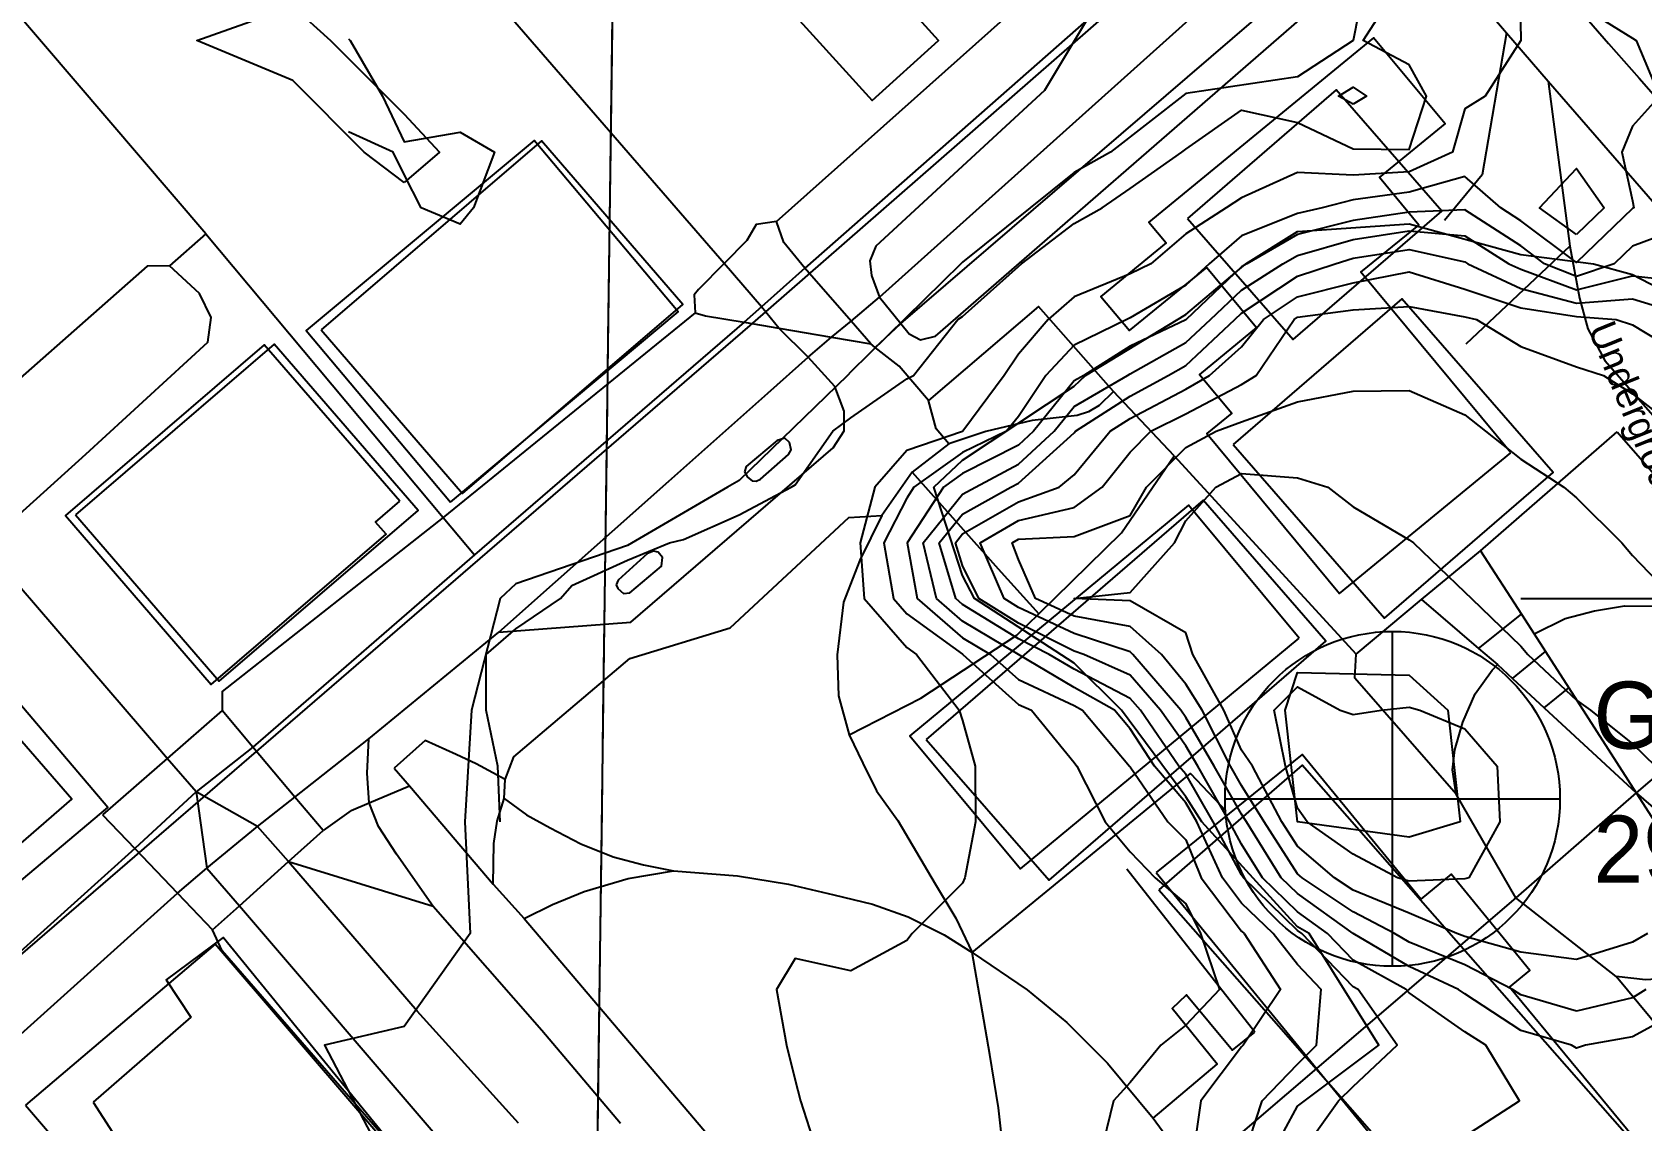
# Model space of a CAD drawing. Header units: metres. Extents: x 5999505 to 6749006, y 1851910 to 2460485.
# Drawn here: x 6329697 to 6330562, y 2152073 to 2152658 of the extents above; entities that cross this region are included whole.
import ezdxf

# ---------------------------------------------------------------- set-up
doc = ezdxf.new("R2010")
doc.units = ezdxf.units.M
for name, color, linetype in [('ADJOINING_PARCELS', 241, 'Continuous'), ('BENCHMARKS', 2, 'Continuous'), ('BM_LABELS', 2, 'Continuous'), ('BUILDINGS', 9, 'Continuous'), ('CL_LOCAL', 4, 'Continuous'), ('CL_MAJOR', 2, 'Continuous'), ('CL_TRAIL', 6, 'Continuous'), ('CONTOUR_1FT', 251, 'Continuous'), ('CONTOUR_INDEX', 150, 'Continuous'), ('CONTOUR_MAJOR', 92, 'Continuous'), ('PLSS_QQ', 8, 'Continuous'), ('PLSS_QQ_3D', 7, 'Continuous'), ('PLSS_SECTION', 7, 'Continuous'), ('PLSS_SECTION_3D', 7, 'Continuous'), ('RAILROAD', 5, 'Continuous'), ('ROAD_LABELS', 3, 'Continuous')]:
    doc.layers.add(name, color=color, linetype=linetype)

msp = doc.modelspace()

# ---------------------------------------------------------------- linework, layer by layer
at = {"layer": 'ADJOINING_PARCELS'}
msp.add_lwpolyline([(6330574.1505, 2152844.8713), (6330460.9685, 2152746.5907), (6330478.2423, 2152726.9708), (6330494.643, 2152708.0862), (6330511.1918, 2152689.3825), (6330527.5941, 2152670.6799), (6330543.9949, 2152651.7954), (6330560.5437, 2152633.0917), (6330576.9461, 2152614.3892)], dxfattribs=at)
at = {"layer": 'BENCHMARKS'}
for p, q in [((6330427.9414, 2152155.7743, 298.4), (6330427.9414, 2152335.7743, 298.4)), ((6330337.9414, 2152245.7743, 298.4), (6330517.9414, 2152245.7743, 298.4))]:
    msp.add_line(p, q, dxfattribs=at)
msp.add_circle((6330427.9414, 2152245.7743, 298.4), 90, dxfattribs=at)
at = {"layer": 'BUILDINGS'}
for points in [[(6330034.9659, 2152746.1257), (6330148.2169, 2152621.1171), (6330183.9381, 2152653.3351), (6330070.9797, 2152778.3047), (6330034.9659, 2152746.1257)], [(6330491.4941, 2152431.7796), (6330410.8307, 2152528.9221), (6330442.0988, 2152554.1503), (6330420.9188, 2152579.8096), (6330456.3188, 2152608.6447), (6330417.726, 2152654.8352), (6330297.0636, 2152555.7065), (6330306.35, 2152544.7079), (6330271.2427, 2152515.8707), (6330286.6224, 2152497.5405), (6330328.2178, 2152531.4215), (6330354.9111, 2152499.1635), (6330324.2288, 2152473.9305), (6330341.6387, 2152453.0351), (6330328.0705, 2152442.2245), (6330399.4473, 2152356.0803), (6330491.4941, 2152431.7796)], [(6330317.7684, 2152557.7936), (6330374.5491, 2152492.6672), (6330454.4682, 2152561.7307), (6330397.6875, 2152626.8569), (6330317.7684, 2152557.7936)], [(6329921.6291, 2152405.1564), (6330044.0785, 2152507.5454), (6329966.598, 2152599.566), (6329844.1517, 2152497.5414), (6329921.6291, 2152405.1564)], [(6329852.1248, 2152497.8762), (6329928.2034, 2152409.9809), (6330046.6316, 2152511.5657), (6329970.5823, 2152599.4604), (6329852.1248, 2152497.8762)], [(6330342.2326, 2152436.1736), (6330423.6304, 2152342.8113), (6330514.2922, 2152421.1434), (6330432.8944, 2152514.5055), (6330342.2326, 2152436.1736)], [(6329894.3824, 2152405.7449), (6329821.5242, 2152489.7182), (6329714.6934, 2152398.1236), (6329793.0617, 2152307.1873), (6329887.2032, 2152387.9644), (6329881.397, 2152394.5656), (6329894.3824, 2152405.7449)], [(6329720.0874, 2152398.4068), (6329797.4428, 2152309.008), (6329904.3332, 2152400.7115), (6329826.9777, 2152490.1101), (6329720.0874, 2152398.4068)], [(6330079.6176, 2152421.477), (6330081.3822, 2152418.6955), (6330083.7973, 2152416.6368), (6330085.9357, 2152416.5464), (6330088.3184, 2152417.6554), (6330103.3122, 2152430.7844), (6330104.8568, 2152433.3202), (6330103.9231, 2152437.3691), (6330101.4505, 2152439.5739), (6330097.1622, 2152438.3349), (6330080.6088, 2152424.4178), (6330079.6176, 2152421.477)], [(6330177.3909, 2152277.7733), (6330243.374, 2152202.0856), (6330392.1175, 2152330.6189), (6330326.105, 2152406.3065), (6330177.3909, 2152277.7733)], [(6330377.8602, 2152332.2288), (6330318.377, 2152403.7123), (6330168.4987, 2152279.7032), (6330227.9818, 2152208.2195), (6330377.8602, 2152332.2288)], [(6330010.6671, 2152360.8436), (6330011.5587, 2152358.7975), (6330014.614, 2152356.1874), (6330018.0156, 2152356.487), (6330035.0995, 2152370.7638), (6330035.548, 2152375.4202), (6330033.3164, 2152378.424), (6330030.8011, 2152378.9908), (6330027.5086, 2152377.7073), (6330011.8309, 2152363.3826), (6330010.6671, 2152360.8436)], [(6329595.5081, 2152300.879), (6329684.3429, 2152196.3853), (6329737.4571, 2152241.1291), (6329648.5932, 2152345.6593), (6329595.5081, 2152300.879)], [(6329582.9141, 2152301.6382), (6329668.8374, 2152202.9936), (6329718.1242, 2152245.5481), (6329632.4938, 2152344.1901), (6329582.9141, 2152301.6382)], [(6330300.9293, 2152206.1633), (6330472.9706, 2151996.1347), (6330557.0442, 2152064.2542), (6330490.8925, 2152144.5298), (6330501.8086, 2152153.542), (6330459.4508, 2152205.2245), (6330443.2246, 2152191.8871), (6330379.3966, 2152269.5954), (6330300.9293, 2152206.1633)], [(6330302.4057, 2152196.8309), (6330366.7984, 2152123.6687), (6330388.165, 2152099.2821), (6330410.2286, 2152074.1253), (6330480.8323, 2151993.5944), (6330519.5841, 2152027.2807), (6330557.8347, 2152060.607), (6330462.176, 2152169.5592), (6330379.3491, 2152263.807), (6330302.4057, 2152196.8309)], [(6329693.327, 2152081.1909), (6329867.1826, 2151878.4251), (6329861.2803, 2151873.3767), (6329945.1609, 2151775.478), (6330053.4643, 2151867.7895), (6330016.6022, 2151910.6896), (6330017.7862, 2151912.1361), (6329976.281, 2151960.5356), (6329968.9017, 2151954.0431), (6329943.6524, 2151983.741), (6329902.3398, 2151948.766), (6329868.6742, 2151988.3633), (6329915.007, 2152028.0299), (6329795.1359, 2152167.7297), (6329693.327, 2152081.1909)], [(6329729.7343, 2152082.7476), (6329752.1284, 2152047.9759), (6329743.8525, 2152042.9107), (6329769.9088, 2152015.1719), (6329763.684, 2152010.0898), (6329855.6208, 2151904.9158), (6329882.0993, 2151928.3989), (6329881.7437, 2151945.6954), (6329889.0414, 2151956.5211), (6329872.2021, 2151979.0868), (6329921.5473, 2152021.6047), (6329799.5601, 2152171.2247), (6329768.9557, 2152148.431), (6329782.1825, 2152128.4436), (6329729.7343, 2152082.7476)]]:
    msp.add_lwpolyline(points, close=True, dxfattribs=at)
at = {"layer": 'CL_LOCAL'}
for points in [[(6329790.2228, 2152549.4294), (6329684.9281, 2152672.5899), (6329630.4598, 2152733.621)], [(6330152.1817, 2152515.3572), (6330163.6985, 2152501.2092), (6330168.1659, 2152495.7113), (6330174.2045, 2152492.4214), (6330182.2793, 2152494.4302), (6330377.8064, 2152664.3743)], [(6330489.2758, 2152657.5604), (6330476.1953, 2152581.2486), (6330455.9213, 2152556.6945)], [(6330511.5083, 2152631.6012), (6330523.2909, 2152542.7795), (6330528.4822, 2152514.8124), (6330532.8312, 2152498.4661), (6330541.9802, 2152481.4251), (6330595.0783, 2152420.9532)], [(6329790.2228, 2152549.4294), (6329770.7116, 2152532.1874)], [(6329790.2228, 2152549.4294), (6329917.7531, 2152397.0695), (6329934.525, 2152377.0165)], [(6330523.2909, 2152542.7795), (6330467.3014, 2152490.2302)], [(6329671.0445, 2152381.8452), (6329725.7778, 2152431.0902), (6329791.2957, 2152491.1687), (6329793.105, 2152504.4789), (6329786.8816, 2152517.3456), (6329770.7116, 2152532.1874), (6329758.7262, 2152532.1042), (6329656.9232, 2152442.58), (6329634.4731, 2152424.3066)], [(6329947.7197, 2152335.3306), (6330018.677, 2152340.7172), (6330127.283, 2152434.4827), (6330133.2476, 2152443.5719), (6330133.3342, 2152454.0929), (6330128.2277, 2152467.3873), (6330113.9399, 2152483.0872)], [(6329970.8055, 2152121.2103), (6329912.3684, 2152187.9895), (6329892.6435, 2152215.9672), (6329883.0385, 2152230.9734), (6329878.0152, 2152243.6846), (6329876.9446, 2152259.567), (6329877.8883, 2152278.0906)], [(6329912.3684, 2152187.9895), (6329834.5909, 2152212.0037)], [(6330013.0018, 2152071.3488), (6329970.8055, 2152121.2103)]]:
    msp.add_lwpolyline(points, dxfattribs=at)
at = {"layer": 'CL_MAJOR'}
for points in [[(6330088.8757, 2152510.3078), (6330068.8192, 2152533.5916), (6329799.1307, 2152844.5841), (6329783.7467, 2152862.332)], [(6330392.7578, 2152772.1995), (6330366.2916, 2152750.0629), (6330263.4949, 2152664.0763), (6330112.1958, 2152531.0866), (6330088.8757, 2152510.3078)], [(6330152.1817, 2152515.3572), (6330377.3353, 2152717.5695), (6330388.1042, 2152726.51), (6330388.4582, 2152726.7984), (6330412.8958, 2152748.1143)], [(6330412.8958, 2152748.1143), (6330433.0917, 2152723.9559), (6330462.0223, 2152689.3859), (6330489.2758, 2152657.5604), (6330511.5083, 2152631.6012), (6330608.3182, 2152520.2732), (6330704.0498, 2152416.7091), (6330729.2463, 2152387.6676), (6330742.7723, 2152371.9378), (6330877.9646, 2152213.403), (6330942.1043, 2152137.8049), (6330987.3215, 2152084.4978), (6331004.6224, 2152064.5139), (6331009.0347, 2152059.4171), (6331027.2693, 2152038.9523)], [(6330263.4949, 2152664.0763), (6330240.9456, 2152626.5436), (6330150.2399, 2152542.8972), (6330147.0398, 2152535.0231), (6330147.9417, 2152527.1153), (6330152.1817, 2152515.3572)], [(6329785.0266, 2152249.5477), (6329769.4682, 2152267.5155), (6329765.4915, 2152272.0992), (6329671.0445, 2152381.8452), (6329634.4731, 2152424.3066), (6329498.2898, 2152582.528), (6329478.2341, 2152605.8486)], [(6330088.8757, 2152510.3078), (6330079.459, 2152501.9024), (6329934.525, 2152377.0165), (6329816.9106, 2152274.7338), (6329815.4652, 2152273.5807), (6329785.0266, 2152249.5477)], [(6330113.9399, 2152483.0872), (6330098.0697, 2152498.7638), (6330088.8757, 2152510.3078)], [(6330113.9399, 2152483.0872), (6330126.366, 2152493.98), (6330137.0146, 2152502.521), (6330152.1817, 2152515.3572)], [(6330039.0215, 2152416.4956), (6330092.2732, 2152463.8239), (6330113.9399, 2152483.0872)], [(6329817.9263, 2152230.8544), (6329838.1004, 2152246.7439), (6329877.8883, 2152278.0906), (6329947.7197, 2152335.3306), (6330039.0215, 2152416.4956)], [(6329785.0266, 2152249.5477), (6329752.0142, 2152219.019), (6329637.7352, 2152116.2727), (6329498.1151, 2151996.6243), (6329478.4599, 2151979.7478), (6329457.704, 2151960.878), (6329346.3073, 2151859.6746)], [(6329817.9263, 2152230.8544), (6329785.0266, 2152249.5477)], [(6329785.0266, 2152249.5477), (6329790.6952, 2152208.4698)], [(6329790.6952, 2152208.4698), (6329817.9263, 2152230.8544)], [(6329834.5909, 2152212.0037), (6329834.5912, 2152212.0401), (6329817.9263, 2152230.8544)], [(6329502.0075, 2151953.413), (6329522.3741, 2151971.2667), (6329660.1569, 2152091.9861), (6329773.2248, 2152193.5411), (6329774.9954, 2152195.0556), (6329790.6952, 2152208.4698)], [(6329790.6952, 2152208.4698), (6329808.228, 2152188.3012), (6329917.7653, 2152060.519), (6329944.1494, 2152029.8651), (6329974.6363, 2151995.6824), (6330079.6655, 2151875.4014), (6330121.8713, 2151826.6322), (6330209.081, 2151723.6463), (6330392.0048, 2151514.6565), (6330431.8045, 2151501.0407)], [(6329903.8169, 2152131.6648), (6329834.5909, 2152212.0037)], [(6329958.2346, 2152071.3992), (6329903.8169, 2152131.6648)]]:
    msp.add_lwpolyline(points, dxfattribs=at)
at = {"layer": 'CL_TRAIL'}
for points in [[(6330096.9596, 2152556.1511), (6330342.4113, 2152775.1619)], [(6330149.9668, 2152488.3247), (6330163.6985, 2152501.2092), (6330377.6272, 2152685.3465), (6330405.8311, 2152708.5611)], [(6330100.8516, 2152544.8327), (6330096.9596, 2152556.1511), (6330085.987, 2152554.5302), (6330080.9349, 2152545.9432)], [(6330080.9349, 2152545.9432), (6330068.8192, 2152533.5916), (6330055.0189, 2152519.5063)], [(6330147.5516, 2152490.3834), (6330137.0146, 2152502.521), (6330112.1958, 2152531.0866), (6330100.8516, 2152544.8327)], [(6330055.0189, 2152519.5063), (6330052.6216, 2152516.6134), (6330053.2451, 2152506.9239), (6330058.683, 2152505.4228)], [(6330278.0017, 2152464.7718), (6330237.7041, 2152510.3213), (6330178.5663, 2152459.8373)], [(6330053.2451, 2152506.9239), (6329917.7531, 2152397.0695), (6329799.0674, 2152303.4606), (6329798.9242, 2152293.1949)], [(6330058.683, 2152505.4228), (6330079.459, 2152501.9024), (6330098.0697, 2152498.7638), (6330126.366, 2152493.98), (6330147.5516, 2152490.3834)], [(6330189.4518, 2152436.629), (6330182.6317, 2152444.6583), (6330178.5663, 2152459.8373), (6330162.7773, 2152478.2801), (6330149.9668, 2152488.3247), (6330147.5516, 2152490.3834)], [(6330310.6825, 2152430.1345), (6330278.0017, 2152464.7718), (6330270.2917, 2152457.2261), (6330264.5203, 2152453.8148), (6330258.438, 2152451.7896), (6330234.2714, 2152449.2214), (6330209.3151, 2152443.2738), (6330189.4518, 2152436.629), (6330169.7815, 2152421.3905), (6330153.4442, 2152398.1149), (6330141.7301, 2152374.0367), (6330132.9003, 2152351.5003), (6330129.4442, 2152323.2038), (6330130.2, 2152301.0982), (6330136.0058, 2152280.189), (6330143.3239, 2152265.0197), (6330150.6737, 2152250.1414), (6330162.1466, 2152234.2098), (6330182.1737, 2152200.1861), (6330193.3324, 2152181.6722), (6330202.0591, 2152163.1782)], [(6330548.6677, 2152442.9603), (6330629.0519, 2152350.9904), (6330649.9539, 2152327.1175), (6330668.9598, 2152304.2797), (6330751.5141, 2152205.2657), (6330681.0625, 2152143.6964), (6330646.3527, 2152113.3262), (6330608.1726, 2152077.8512), (6330548.2272, 2152150.2846), (6330494.3061, 2152192.6688), (6330462.1203, 2152248.3818), (6330407.6884, 2152310.5761), (6330408.4401, 2152323.6037), (6330443.5218, 2152352.8783), (6330475.2081, 2152379.0498), (6330548.6677, 2152442.9603)], [(6330136.0058, 2152280.189), (6330174.4076, 2152299.8244), (6330226.0251, 2152333.732), (6330237.7821, 2152345.2129), (6330282.2116, 2152388.7549), (6330310.6825, 2152430.1345)], [(6330310.6825, 2152430.1345), (6330408.4401, 2152323.6037)], [(6330169.7815, 2152421.3905), (6330215.9455, 2152369.4214)], [(6329950.5289, 2152245.8907), (6329951.1112, 2152256.1164), (6329955.8122, 2152268.3106), (6330018.0188, 2152321.281), (6330071.983, 2152337.6571), (6330135.7946, 2152396.9858), (6330153.4442, 2152398.1149)], [(6330475.2081, 2152379.0498), (6330497.2285, 2152345.0828), (6330504.1157, 2152334.5044)], [(6330215.9455, 2152369.4214), (6330237.7821, 2152345.2129)], [(6330443.5218, 2152352.8783), (6330474.2204, 2152326.5948), (6330484.3465, 2152317.9194)], [(6330474.2204, 2152326.5948), (6330497.2285, 2152345.0828)], [(6330504.1157, 2152334.5044), (6330520.7681, 2152342.6685), (6330536.5383, 2152346.8715), (6330552.7055, 2152349.4693), (6330569.2306, 2152349.2607), (6330583.7764, 2152347.1025), (6330598.2166, 2152342.797), (6330610.6746, 2152336.1778), (6330623.2058, 2152327.774), (6330633.3831, 2152318.1881), (6330636.0519, 2152314.8895), (6330642.1435, 2152307.3396), (6330650.097, 2152294.5681), (6330655.347, 2152280.8722), (6330657.2151, 2152272.8473), (6330658.6583, 2152266.6097), (6330659.8624, 2152252.6558), (6330659.9175, 2152237.9467), (6330657.0218, 2152224.3177), (6330652.1546, 2152209.6855), (6330646.2086, 2152195.7174), (6330639.1196, 2152185.2903), (6330636.2239, 2152182.3651)], [(6330504.1157, 2152334.5044), (6330510.1914, 2152325.025), (6330522.7477, 2152305.4075), (6330558.8258, 2152249.0801)], [(6330492.4894, 2152310.389), (6330510.1914, 2152325.025)], [(6330649.9539, 2152327.1175), (6330636.0519, 2152314.8895), (6330558.8258, 2152249.0801), (6330494.3061, 2152192.6688)], [(6330462.1203, 2152248.3818), (6330460.264, 2152261.3945), (6330461.3478, 2152272.053), (6330465.6898, 2152286.9443), (6330472.4081, 2152302.1803), (6330481.539, 2152315.0299), (6330484.3465, 2152317.9194)], [(6330484.3465, 2152317.9194), (6330492.4894, 2152310.389), (6330509.5315, 2152294.6302), (6330558.8258, 2152249.0801), (6330594.7913, 2152193.2998), (6330607.3196, 2152173.8282), (6330614.4664, 2152162.7381)], [(6330509.5315, 2152294.6302), (6330522.7477, 2152305.4075)], [(6329798.9242, 2152293.1949), (6329769.4682, 2152267.5155), (6329734.6408, 2152237.1839)], [(6329853.2489, 2152228.8159), (6329838.1004, 2152246.7439), (6329815.4652, 2152273.5807), (6329798.9242, 2152293.1949)], [(6329951.1112, 2152256.1164), (6329935.5047, 2152264.6915), (6329924.7329, 2152269.6588), (6329908.0925, 2152277.2229), (6329891.4722, 2152262.3236)], [(6329891.4722, 2152262.3236), (6329899.5982, 2152252.7543), (6329944.6704, 2152199.8836), (6329944.9381, 2152221.7258), (6329946.7078, 2152233.7985), (6329950.5289, 2152245.8907), (6329962.5893, 2152237.2721), (6329975.3366, 2152230.2133), (6329991.7052, 2152221.6684), (6330009.1413, 2152214.6439), (6330025.4278, 2152210.3594), (6330041.5756, 2152207.0226), (6330075.9259, 2152204.337), (6330103.2873, 2152199.8521), (6330127.6205, 2152194.1544), (6330148.4143, 2152189.2139), (6330167.7272, 2152182.3561), (6330186.9294, 2152172.7322), (6330202.0591, 2152163.1782), (6330231.519, 2152143.0575), (6330252.8539, 2152125.5157), (6330274.7392, 2152103.6369), (6330299.3746, 2152074.0899), (6330310.8773, 2152058.1945)], [(6330202.0591, 2152163.1782), (6330319.4181, 2152259.4574), (6330338.4163, 2152239.2771)], [(6329868.2823, 2152239.6143), (6329878.0152, 2152243.6846), (6329899.5982, 2152252.7543)], [(6330558.8258, 2152249.0801), (6330608.6979, 2152206.0739), (6330626.4762, 2152190.746), (6330636.2239, 2152182.3651)], [(6329734.6408, 2152237.1839), (6329752.0142, 2152219.019), (6329774.9954, 2152195.0556), (6329793.851, 2152175.3858)], [(6329868.2823, 2152239.6143), (6329853.2489, 2152228.8159)], [(6329793.851, 2152175.3858), (6329808.228, 2152188.3012), (6329834.5912, 2152212.0401), (6329853.2489, 2152228.8159)], [(6329961.2221, 2152181.5436), (6329976.4623, 2152188.9908), (6329993.5151, 2152195.9135), (6330017.25, 2152202.9632), (6330041.5756, 2152207.0226)], [(6330353.9953, 2152120.388), (6330285.2377, 2152207.9671)], [(6329944.6704, 2152199.8836), (6329961.2221, 2152181.5436), (6330115.0381, 2152000.4611), (6330155.3174, 2151959.7539), (6330166.2787, 2151952.8555), (6330179.5626, 2151950.4526)], [(6330494.3061, 2152192.6688), (6330322.3471, 2152045.4304)], [(6329901.6179, 2152046.1254), (6329798.9153, 2152164.0942), (6329793.851, 2152175.3858)], [(6330213.8611, 2151984.175), (6330219.557, 2152021.1545), (6330219.7143, 2152047.403), (6330216.1118, 2152079.6896), (6330211.5711, 2152108.3432), (6330202.0591, 2152163.1782)], [(6330614.4664, 2152162.7381), (6330605.9055, 2152158.6215), (6330591.9749, 2152153.6388), (6330578.0509, 2152149.4571), (6330563.9185, 2152148.4445), (6330548.2272, 2152150.2846)], [(6330299.3746, 2152074.0899), (6330333.6353, 2152103.2619), (6330309.501, 2152133.1687), (6330317.2671, 2152140.3864), (6330341.9892, 2152110.6931), (6330353.9953, 2152120.388)]]:
    msp.add_lwpolyline(points, dxfattribs=at)
at = {"layer": 'CONTOUR_1FT'}
for points, elevation in [([(6329948.305, 2152233.3947), (6329947.109, 2152263.3947), (6329940.7895, 2152293.3947), (6329940.939, 2152323.3947), (6329956.8765, 2152337.1785), (6329980.8765, 2152353.3947), (6329986.8765, 2152360.5375), (6330016.8765, 2152374.0843), (6330039.3765, 2152383.3947), (6330046.8765, 2152385.2314), (6330076.8765, 2152398.3947), (6330104.7336, 2152413.3947), (6330106.8765, 2152414.6447), (6330127.1706, 2152443.3947), (6330136.8765, 2152450.5686), (6330166.8765, 2152471.5197), (6330170.5128, 2152473.3947), (6330194.305, 2152503.3947), (6330196.8765, 2152505.0018), (6330226.8765, 2152531.9884), (6330228.5431, 2152533.3947), (6330256.8765, 2152554.944), (6330271.8765, 2152563.3947), (6330286.8765, 2152573.7395), (6330314.6813, 2152593.3947), (6330316.8765, 2152594.9736), (6330346.8765, 2152615.8947), (6330376.8765, 2152609.376), (6330406.8765, 2152595.0747), (6330436.8765, 2152594.79), (6330446.1246, 2152623.3947), (6330436.8765, 2152640.244), (6330412.2611, 2152653.3947), (6330431.5193, 2152683.3947)], 290), ([(6330496.3592, 2152683.3947), (6330496.8765, 2152653.3947), (6330477.7855, 2152623.3947), (6330466.8765, 2152616.728), (6330460.2098, 2152593.3947), (6330436.8765, 2152582.7038), (6330406.8765, 2152581.0495), (6330376.8765, 2152582.369), (6330346.8765, 2152568.8876), (6330338.5786, 2152563.3947), (6330316.8765, 2152549.4221), (6330298.0055, 2152533.3947), (6330286.8765, 2152527.9616), (6330256.8765, 2152515.6838), (6330242.9039, 2152503.3947), (6330226.8765, 2152484.8232), (6330219.2975, 2152473.3947), (6330197.1108, 2152443.3947), (6330196.8765, 2152443.2815), (6330166.8765, 2152433.0498), (6330149.7336, 2152413.3947), (6330141.8341, 2152383.3947), (6330143.9817, 2152353.3947), (6330166.8765, 2152327.1899), (6330172.1265, 2152323.3947), (6330195.1117, 2152293.3947), (6330196.8765, 2152287.9401), (6330203.6265, 2152263.3947), (6330203.7995, 2152233.3947), (6330198.0765, 2152203.3947), (6330196.8765, 2152200.3947), (6330169.8765, 2152173.3947), (6330166.8765, 2152169.6447), (6330136.8765, 2152153.3947), (6330106.8765, 2152160.0613), (6330096.8765, 2152143.3947), (6330102.331, 2152113.3947), (6330106.8765, 2152094.6447), (6330109.7797, 2152083.3947), (6330119.4571, 2152053.3947)], 291), ([(6330526.8765, 2152673.286), (6330556.8765, 2152654.5635), (6330558.8545, 2152653.3947), (6330571.4219, 2152623.3947), (6330556.8765, 2152607.3947), (6330551.2008, 2152593.3947), (6330556.8765, 2152567.1447), (6330557.6172, 2152563.3947), (6330556.8765, 2152562.992), (6330526.8765, 2152533.9977), (6330496.8765, 2152556.3992), (6330486.1178, 2152563.3947), (6330466.8765, 2152580.3038), (6330436.8765, 2152571.7947), (6330406.8765, 2152567.7752), (6330390.0968, 2152563.3947), (6330376.8765, 2152560.4623), (6330346.8765, 2152548.308), (6330329.3254, 2152533.3947), (6330316.8765, 2152521.9572), (6330286.8765, 2152504.3396), (6330285.1622, 2152503.3947), (6330256.8765, 2152489.6447), (6330241.6816, 2152473.3947), (6330226.8765, 2152451.2588), (6330220.5483, 2152443.3947), (6330196.8765, 2152431.9607), (6330170.7062, 2152413.3947), (6330166.8765, 2152407.4443), (6330154.5459, 2152383.3947), (6330159.7712, 2152353.3947), (6330166.8765, 2152345.2621), (6330196.8765, 2152323.484), (6330197.0257, 2152323.3947), (6330226.8765, 2152296.4888), (6330233.9899, 2152293.3947), (6330256.8765, 2152265.2934), (6330258.2915, 2152263.3947), (6330273.5431, 2152233.3947), (6330286.8765, 2152217.2408), (6330300.4614, 2152203.3947), (6330316.8765, 2152189.3624), (6330324.7965, 2152173.3947), (6330334.9717, 2152143.3947), (6330316.8765, 2152124.0726), (6330303.4722, 2152113.3947), (6330286.8765, 2152093.3947), (6330278.0128, 2152083.3947), (6330270.5907, 2152053.3947)], 292), ([(6329866.8765, 2152654.1841), (6329867.7588, 2152653.3947), (6329885.1373, 2152623.3947), (6329896.8765, 2152598.8492), (6329926.8765, 2152604.0613), (6329945.338, 2152593.3947), (6329934.1178, 2152563.3947), (6329926.8765, 2152554.6447), (6329905.8765, 2152563.3947), (6329896.8765, 2152581.3947), (6329890.8765, 2152593.3947), (6329866.8765, 2152604.3038)], 290), ([(6330406.8765, 2152619.0747), (6330398.9353, 2152623.3947), (6330406.8765, 2152628.2595), (6330413.8894, 2152623.3947), (6330406.8765, 2152619.0747)], 289), ([(6330526.8765, 2152549.0731), (6330506.9464, 2152563.3947), (6330526.8765, 2152584.5058), (6330541.6433, 2152563.3947), (6330526.8765, 2152549.0731)], 291), ([(6330586.8765, 2152553.9917), (6330556.8765, 2152542.8578), (6330547.0163, 2152533.3947), (6330526.8765, 2152526.5047), (6330509.6309, 2152533.3947), (6330496.8765, 2152542.9462), (6330466.8765, 2152562.4134), (6330436.8765, 2152561.0947), (6330406.8765, 2152556.6041), (6330376.8765, 2152549.1841), (6330349.6037, 2152533.3947), (6330346.8765, 2152531.6591), (6330317.0075, 2152503.3947), (6330316.8765, 2152503.2722), (6330286.8765, 2152489.1372), (6330262.0327, 2152473.3947), (6330256.8765, 2152470.3672), (6330235.0177, 2152443.3947), (6330226.8765, 2152435.9457), (6330196.8765, 2152420.64), (6330186.6637, 2152413.3947), (6330167.1351, 2152383.3947), (6330172.5661, 2152353.3947), (6330196.8765, 2152332.4125), (6330211.9511, 2152323.3947), (6330226.8765, 2152309.9418), (6330256.8765, 2152295.9354), (6330261.3336, 2152293.3947), (6330286.5934, 2152263.3947), (6330286.8765, 2152262.9837), (6330307.2538, 2152233.3947), (6330316.8765, 2152223.6804), (6330325.0374, 2152203.3947), (6330346.8765, 2152174.6068), (6330348.133, 2152173.3947), (6330367.7098, 2152143.3947), (6330347.6765, 2152113.3947), (6330346.8765, 2152112.5496), (6330324.8552, 2152083.3947), (6330320.6946, 2152053.3947)], 293), ([(6330348.0415, 2152053.3947), (6330357.9479, 2152083.3947), (6330376.8765, 2152103.2697), (6330387.1296, 2152113.3947), (6330389.679, 2152143.3947), (6330376.8765, 2152156.7947), (6330363.8398, 2152173.3947), (6330346.8765, 2152189.7583), (6330336.5316, 2152203.3947), (6330322.7172, 2152233.3947), (6330316.8765, 2152243.6009), (6330299.9602, 2152263.3947), (6330286.8765, 2152283.4622), (6330278.4765, 2152293.3947), (6330256.8765, 2152305.7074), (6330226.8765, 2152323.3947), (6330226.8765, 2152323.3947), (6330196.8765, 2152341.3411), (6330182.9109, 2152353.3947), (6330175.7558, 2152383.3947), (6330196.8765, 2152409.5513), (6330203.7554, 2152413.3947), (6330226.8765, 2152425.7416), (6330246.1701, 2152443.3947), (6330256.8765, 2152456.6057), (6330285.4702, 2152473.3947), (6330286.8765, 2152474.2858), (6330316.8765, 2152491.0273), (6330330.1079, 2152503.3947), (6330346.8765, 2152519.2624), (6330369.0842, 2152533.3947), (6330376.8765, 2152537.906), (6330406.8765, 2152546.469), (6330436.8765, 2152551.0947), (6330466.8765, 2152548.3947), (6330490.4794, 2152533.3947), (6330496.8765, 2152530.3947), (6330526.8765, 2152519.3277), (6330556.8765, 2152526.8783), (6330586.8765, 2152523.5765)], 294), ([(6330377.3452, 2152053.3947), (6330398.9077, 2152083.3947), (6330406.8765, 2152091.2408), (6330430.483, 2152113.3947), (6330409.4627, 2152143.3947), (6330406.8765, 2152144.8232), (6330379.2267, 2152173.3947), (6330376.8765, 2152175.0778), (6330347.89, 2152203.3947), (6330346.8765, 2152205.034), (6330331.5667, 2152233.3947), (6330316.8765, 2152259.0648), (6330313.176, 2152263.3947), (6330292.4199, 2152293.3947), (6330286.8765, 2152299.7432), (6330256.8765, 2152315.4794), (6330243.451, 2152323.3947), (6330226.8765, 2152331.8216), (6330196.8765, 2152350.2697), (6330193.2558, 2152353.3947), (6330184.3765, 2152383.3947), (6330196.8765, 2152398.8751), (6330222.8637, 2152413.3947), (6330226.8765, 2152415.5375), (6330256.8765, 2152442.4924), (6330257.6172, 2152443.3947), (6330286.8765, 2152462.2042), (6330307.3112, 2152473.3947), (6330316.8765, 2152478.7824), (6330343.2083, 2152503.3947), (6330346.8765, 2152506.8657), (6330376.8765, 2152526.7526), (6330397.1012, 2152533.3947), (6330406.8765, 2152536.3339), (6330436.8765, 2152541.0947), (6330466.8765, 2152534.376), (6330468.4206, 2152533.3947), (6330496.8765, 2152520.0498), (6330526.8765, 2152512.1507), (6330556.8765, 2152514.5832), (6330586.8765, 2152505.3947)], 295), ([(6330466.8765, 2152064.5375), (6330496.2098, 2152083.3947), (6330478.0467, 2152113.3947), (6330466.8765, 2152120.5375), (6330436.8765, 2152141.4592), (6330435.3247, 2152143.3947), (6330406.8765, 2152159.109), (6330393.0516, 2152173.3947), (6330376.8765, 2152184.9788), (6330358.0251, 2152203.3947), (6330346.8765, 2152221.4275), (6330340.4163, 2152233.3947), (6330323.2481, 2152263.3947), (6330316.8765, 2152274.3591), (6330303.2895, 2152293.3947), (6330286.8765, 2152312.1914), (6330262.1058, 2152323.3947), (6330256.8765, 2152325.1815), (6330226.8765, 2152340.2486), (6330205.7, 2152353.3947), (6330196.8765, 2152371.1219), (6330192.9971, 2152383.3947), (6330196.8765, 2152388.1989), (6330226.8765, 2152405.4417), (6330248.8209, 2152413.3947), (6330256.8765, 2152419.936), (6330276.1357, 2152443.3947), (6330286.8765, 2152450.2994), (6330316.8765, 2152465.961), (6330329.6037, 2152473.3947), (6330346.8765, 2152488.8001), (6330358.6797, 2152503.3947), (6330376.8765, 2152515.6825), (6330406.8765, 2152523.1048), (6330436.8765, 2152529.109), (6330466.8765, 2152519.6508), (6330496.8765, 2152509.705), (6330526.8765, 2152504.9736), (6330548.1668, 2152503.3947), (6330556.8765, 2152500.5223), (6330586.8765, 2152482.3711)], 296), ([(6330586.8765, 2152134.0947), (6330556.8765, 2152117.8003), (6330531.6765, 2152113.3947), (6330526.8765, 2152111.728), (6330524.2098, 2152113.3947), (6330496.8765, 2152121.2793), (6330466.8765, 2152140.9457), (6330463.4802, 2152143.3947), (6330436.8765, 2152155.6555), (6330406.8765, 2152173.3947), (6330406.8765, 2152173.3947), (6330376.8765, 2152194.8798), (6330368.1602, 2152203.3947), (6330349.4479, 2152233.3947), (6330346.8765, 2152237.5699), (6330332.0977, 2152263.3947), (6330316.8765, 2152289.5876), (6330314.1591, 2152293.3947), (6330288.4071, 2152323.3947), (6330286.8765, 2152324.7645), (6330256.8765, 2152334.5859), (6330226.8765, 2152348.6756), (6330219.2746, 2152353.3947), (6330206.3592, 2152383.3947), (6330226.8765, 2152395.3745), (6330256.8765, 2152402.3584), (6330271.9828, 2152413.3947), (6330286.8765, 2152432.1447), (6330298.1265, 2152443.3947), (6330316.8765, 2152452.6867), (6330346.8765, 2152468.5625), (6330354.6184, 2152473.3947), (6330375.0732, 2152503.3947), (6330376.8765, 2152504.6124), (6330406.8765, 2152508.6121), (6330436.8765, 2152510.4754), (6330466.8765, 2152504.8725), (6330472.9989, 2152503.3947), (6330496.8765, 2152488.9502), (6330526.8765, 2152477.9599), (6330541.3592, 2152473.3947), (6330556.8765, 2152463.3947), (6330582.5907, 2152443.3947)], 297), ([(6330526.8765, 2152131.6225), (6330496.8765, 2152140.5101), (6330492.5075, 2152143.3947), (6330466.8765, 2152156.661), (6330436.8765, 2152168.699), (6330428.9353, 2152173.3947), (6330406.8765, 2152185.0226), (6330379.3183, 2152203.3947), (6330376.8765, 2152205.4739), (6330358.9717, 2152233.3947), (6330346.8765, 2152253.0338), (6330340.9473, 2152263.3947), (6330325.6313, 2152293.3947), (6330316.8765, 2152307.3698), (6330303.7132, 2152323.3947), (6330286.8765, 2152338.4632), (6330256.8765, 2152343.9903), (6330236.0431, 2152353.3947), (6330226.8765, 2152374.3471), (6330223.6006, 2152383.3947), (6330226.8765, 2152385.3074), (6330256.8765, 2152386.8144), (6330286.8765, 2152398.1404), (6330295.7, 2152413.3947), (6330316.8765, 2152434.5711), (6330333.2401, 2152443.3947), (6330346.8765, 2152448.4282), (6330376.8765, 2152459.087), (6330406.8765, 2152464.8232), (6330436.8765, 2152465.2866), (6330466.8765, 2152452.2182), (6330477.9876, 2152443.3947), (6330496.8765, 2152428.3947), (6330520.0583, 2152413.3947), (6330526.8765, 2152407.6254), (6330551.1072, 2152383.3947), (6330556.8765, 2152376.5765), (6330579.0504, 2152353.3947)], 298), ([(6330526.8765, 2152159.451), (6330496.8765, 2152163.4734), (6330466.8765, 2152171.7364), (6330462.4765, 2152173.3947), (6330436.8765, 2152184.3661), (6330406.8765, 2152196.6505), (6330396.7602, 2152203.3947), (6330376.8765, 2152220.3254), (6330368.4955, 2152233.3947), (6330352.7, 2152263.3947), (6330346.8765, 2152272.0034), (6330337.3045, 2152293.3947), (6330320.5933, 2152323.3947), (6330316.8765, 2152335.0613), (6330286.8765, 2152352.1618), (6330256.8765, 2152353.3947), (6330256.8765, 2152353.3947), (6330256.8765, 2152353.3947), (6330286.8765, 2152356.7697), (6330310.809, 2152383.3947), (6330316.8765, 2152395.1338), (6330333.0303, 2152413.3947), (6330346.8765, 2152420.6674), (6330376.8765, 2152418.3314), (6330393.1265, 2152413.3947), (6330406.8765, 2152402.7495), (6330436.8765, 2152385.0613), (6330439.2765, 2152383.3947), (6330466.8765, 2152356.8562), (6330470.338, 2152353.3947), (6330496.8765, 2152327.8391), (6330500.7474, 2152323.3947), (6330526.8765, 2152298.8492), (6330534.3765, 2152293.3947), (6330556.8765, 2152275.3947), (6330569.2902, 2152263.3947)], 299), ([(6330468.8765, 2152203.3947), (6330466.8765, 2152202.7353), (6330436.8765, 2152201.509), (6330430.65, 2152203.3947), (6330406.8765, 2152216.1219), (6330382.0938, 2152233.3947), (6330376.8765, 2152240.7416), (6330370.347, 2152263.3947), (6330364.2958, 2152293.3947), (6330376.8765, 2152305.9753), (6330399.8176, 2152293.3947), (6330406.8765, 2152291.087), (6330421.8765, 2152293.3947), (6330436.8765, 2152295.109), (6330442.5907, 2152293.3947), (6330466.8765, 2152283.3947), (6330484.1646, 2152263.3947), (6330485.5431, 2152233.3947), (6330468.8765, 2152203.3947)], 300), ([(6330564.9534, 2152173.3947), (6330556.8765, 2152168.8295), (6330526.8765, 2152159.451)], 299), ([(6330564.1292, 2152143.3947), (6330556.8765, 2152138.7793), (6330526.8765, 2152131.6225)], 298)]:
    msp.add_lwpolyline(points, dxfattribs=dict(at, elevation=elevation))
at = {"layer": 'CONTOUR_INDEX'}
for points, elevation in [([(6330418.5714, 2152713.3947), (6330406.8765, 2152653.3947), (6330376.8765, 2152633.7583), (6330316.8765, 2152624.851), (6330276.3765, 2152593.3947), (6330256.8765, 2152582.4856), (6330196.8765, 2152534.3178), (6330195.9241, 2152533.3947), (6330136.8765, 2152475.2697), (6330135.1117, 2152473.3947), (6330076.8765, 2152416.8232), (6330070.5607, 2152413.3947), (6330016.8765, 2152382.0101), (6329956.8765, 2152361.2894), (6329948.305, 2152353.3947), (6329932.9524, 2152293.3947), (6329929.3089, 2152233.3947), (6329932.1706, 2152173.3947), (6329896.8765, 2152123.3947), (6329854.0193, 2152113.3947), (6329885.2636, 2152053.3947)], 290), ([(6329896.8765, 2152577.031), (6329875.2765, 2152593.3947), (6329836.8765, 2152631.7947), (6329785.4479, 2152653.3947), (6329836.8765, 2152671.6998), (6329857.2538, 2152653.3947), (6329896.8765, 2152613.772), (6329915.8238, 2152593.3947), (6329896.8765, 2152577.031)], 290), ([(6330464.2182, 2152233.3947), (6330436.8765, 2152225.1817), (6330376.8765, 2152233.3947), (6330376.8765, 2152233.3947), (6330370.3218, 2152293.3947), (6330376.8765, 2152313.6544), (6330436.8765, 2152312.1773), (6330457.6457, 2152293.3947), (6330464.2182, 2152233.3947)], 300)]:
    msp.add_lwpolyline(points, dxfattribs=dict(at, elevation=elevation))
at = {"layer": 'CONTOUR_MAJOR', "elevation": 295}
msp.add_lwpolyline([(6330362.2819, 2152053.3947), (6330376.8765, 2152080.6674), (6330420.6602, 2152113.3947), (6330383.1715, 2152173.3947), (6330376.8765, 2152177.0037), (6330325.4185, 2152233.3947), (6330316.8765, 2152246.8179), (6330282.3854, 2152293.3947), (6330256.8765, 2152318.6516), (6330203.2789, 2152353.3947), (6330196.8765, 2152365.7476), (6330181.3592, 2152413.3947), (6330196.8765, 2152427.731), (6330256.8765, 2152467.6475), (6330262.9989, 2152473.3947), (6330316.8765, 2152506.149), (6330349.1706, 2152533.3947), (6330376.8765, 2152550.6474), (6330436.8765, 2152554.8996), (6330496.8765, 2152538.3106), (6330535.8765, 2152533.3947), (6330556.8765, 2152527.5613), (6330616.8765, 2152496.4119)], dxfattribs=at)
at = {"layer": 'IMG_ALIGN_NEAR'}
msp.add_line((6330496.8765, 2152353.3947, 275.3327), (6330976.8765, 2152353.3947, 275.3327), dxfattribs=at)
at = {"layer": 'PLSS_QQ'}
msp.add_lwpolyline([(6331319.2925, 2151974.0345), (6331319.2938, 2151974.1309), (6331336.2617, 2153294.9762), (6330017.0535, 2153306.4495), (6329999.5734, 2151985.2901), (6331319.2925, 2151974.0345)], dxfattribs=at)
at = {"layer": 'PLSS_QQ_3D'}
for p, q in [((6330008.9857, 2152696.6836, 289.1807), (6330008.3134, 2152645.8698, 289.2895)), ((6330008.3134, 2152645.8698, 289.2895), (6330007.6411, 2152595.056, 289.3377)), ((6330007.6411, 2152595.056, 289.3377), (6330006.9688, 2152544.2421, 289.3416)), ((6330006.9688, 2152544.2421, 289.3416), (6330006.2965, 2152493.4283, 289.2712)), ((6330006.2965, 2152493.4283, 289.2712), (6330005.6242, 2152442.6145, 289.4247)), ((6330005.6242, 2152442.6145, 289.4247), (6330004.9519, 2152391.8007, 289.8382)), ((6330004.9519, 2152391.8007, 289.8382), (6330004.2795, 2152340.9868, 290.3559)), ((6330004.2795, 2152340.9868, 290.3559), (6330003.6072, 2152290.173, 290.7043)), ((6330003.6072, 2152290.173, 290.7043), (6330002.9349, 2152239.3592, 290.7618)), ((6330002.9349, 2152239.3592, 290.7618), (6330002.2626, 2152188.5454, 290.4931)), ((6330002.2626, 2152188.5454, 290.4931), (6330001.5903, 2152137.7315, 290.527)), ((6330001.5903, 2152137.7315, 290.527), (6330000.918, 2152086.9177, 290.6359)), ((6330000.918, 2152086.9177, 290.6359), (6330000.2457, 2152036.1039, 290.7249))]:
    msp.add_line(p, q, dxfattribs=at)
at = {"layer": 'PLSS_SECTION'}
msp.add_lwpolyline([(6335278.4375, 2151940.6487), (6335293.1053, 2153260.7211), (6335307.7662, 2154580.7849), (6335327.4353, 2155906.4419), (6335347.0034, 2157225.497), (6334025.9094, 2157232.3889), (6332704.8236, 2157239.3527), (6331383.7289, 2157246.3684), (6330062.6349, 2157253.4565), (6330048.6868, 2155948.1216), (6330034.5253, 2154627.6003), (6330017.0535, 2153306.4495), (6329999.5734, 2151985.2901), (6331319.2925, 2151974.0345), (6332639.0048, 2151962.8406), (6333958.7248, 2151951.7188), (6335278.4375, 2151940.6487)], dxfattribs=at)
msp.add_lwpolyline([(6335278.4375, 2151940.6487), (6335293.1053, 2153260.7211), (6335307.7662, 2154580.7849), (6335327.4353, 2155906.4419), (6335347.0034, 2157225.497), (6334025.9094, 2157232.3889), (6332704.8236, 2157239.3527), (6331383.7289, 2157246.3684), (6330062.6349, 2157253.4565), (6330048.6868, 2155948.1216), (6330034.5253, 2154627.6003), (6330017.0535, 2153306.4495), (6329999.5734, 2151985.2901), (6331319.2925, 2151974.0345), (6332639.0048, 2151962.8406), (6333958.7248, 2151951.7188), (6335278.4375, 2151940.6487)], dxfattribs=at)
at = {"layer": 'PLSS_SECTION_3D'}
for p, q in [((6330008.9857, 2152696.6836, 289.1807), (6330008.3134, 2152645.8698, 289.2895)), ((6330008.3134, 2152645.8698, 289.2895), (6330007.6411, 2152595.056, 289.3377)), ((6330007.6411, 2152595.056, 289.3377), (6330006.9688, 2152544.2421, 289.3416)), ((6330006.9688, 2152544.2421, 289.3416), (6330006.2965, 2152493.4283, 289.2712)), ((6330006.2965, 2152493.4283, 289.2712), (6330005.6242, 2152442.6145, 289.4247)), ((6330005.6242, 2152442.6145, 289.4247), (6330004.9519, 2152391.8007, 289.8382)), ((6330004.9519, 2152391.8007, 289.8382), (6330004.2795, 2152340.9868, 290.3559)), ((6330004.2795, 2152340.9868, 290.3559), (6330003.6072, 2152290.173, 290.7043)), ((6330003.6072, 2152290.173, 290.7043), (6330002.9349, 2152239.3592, 290.7618)), ((6330002.9349, 2152239.3592, 290.7618), (6330002.2626, 2152188.5454, 290.4931)), ((6330002.2626, 2152188.5454, 290.4931), (6330001.5903, 2152137.7315, 290.527)), ((6330001.5903, 2152137.7315, 290.527), (6330000.918, 2152086.9177, 290.6359)), ((6330000.918, 2152086.9177, 290.6359), (6330000.2457, 2152036.1039, 290.7249))]:
    msp.add_line(p, q, dxfattribs=at)
at = {"layer": 'RAILROAD'}
msp.add_lwpolyline([(6323509.3892, 2146772.5044), (6329637.7352, 2152116.2727), (6330082.7849, 2152500.1274), (6332506.4612, 2154618.5677), (6332554.9836, 2154640.2719), (6332606.8115, 2154643.3087), (6332642.4291, 2154656.2711), (6332656.4005, 2154677.2737), (6332678.1586, 2155421.0469), (6332702.3518, 2157223.8221)], dxfattribs=at)

# ---------------------------------------------------------------- texts
at = {"layer": 'BM_LABELS'}
for s, p in [('GT1493 N', (6330535.9414, 2152272.7743, 298.4)), ("298.40'", (6330535.9414, 2152200.7743, 298.4))]:
    msp.add_text(s, height=36, dxfattribs=at).set_placement(p)
at = {"layer": 'ROAD_LABELS'}
msp.add_text('Underground Parking Entrance', height=15, rotation=-67.9872, dxfattribs=at).set_placement((6330532.8312, 2152498.4661))

doc.saveas('drawing.dxf')
